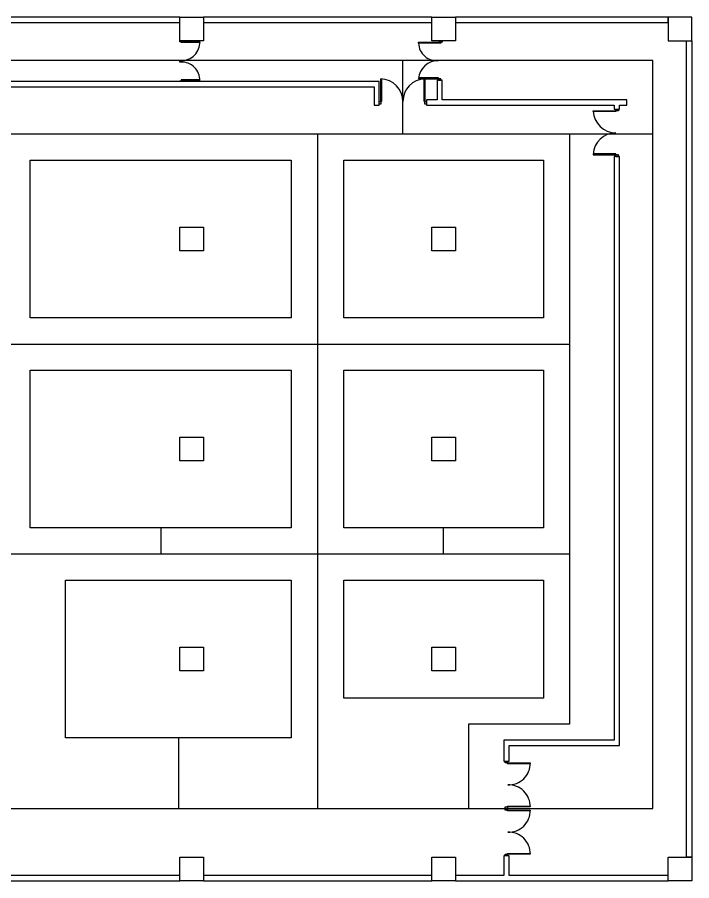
# Model space of a CAD drawing. Header units: centimetres. Extents: x -586 to 10005, y 2072 to 5664.
# Drawn here: x 7436 to 10005, y 2157 to 5447 of the extents above; entities that cross this region are included whole.
import ezdxf

# ---------------------------------------------------------------- set-up
doc = ezdxf.new("R2010")
doc.units = ezdxf.units.CM
doc.header["$MEASUREMENT"] = 0
for name, color, linetype in [('Coffee', 5, 'Continuous'), ('Doors', 4, 'Continuous'), ('Path', 3, 'Continuous'), ('Walls', 6, 'Continuous')]:
    doc.layers.add(name, color=color, linetype=linetype)

# ---------------------------------------------------------------- blocks, each defined once
blk = doc.blocks.new('A$C7880fce2')
at = {"layer": 'Path'}
for p, q in [((580.4, 2848.5), (580.5, 2570)), ((2459.5, 2570), (2459.4, 2849.5)), ((3412, 0), (3412, 2850)), ((3412, 2570), (580.5, 2570)), ((889.5, 2570), (889.5, 0)), ((2134.5, 2570), (2134.5, 0)), ((3094.5, 2570), (3094.5, 321.3)), ((889.5, 1770), (3094.5, 1770)), ((0, 1525), (889.5, 635.5)), ((1537, 1070), (1537, 970)), ((2614.5, 970), (2614.5, 1070)), ((889.5, 970), (3094.5, 970)), ((2709, 321.3), (2709, 0)), ((3094.5, 321.3), (2709, 321.3)), ((1604.5, 270), (1604.5, 0)), ((889.5, 0), (3412, 0))]:
    blk.add_line(p, q, dxfattribs=at)

msp = doc.modelspace()

# ---------------------------------------------------------------- linework, layer by layer
at = {"layer": 'Coffee'}
for points in [[(7484.5, 4902.2), (8479.5, 4902.2), (8479.5, 4302.2), (7484.5, 4302.2)], [(8679.5, 4902.2), (9439.5, 4902.2), (9439.5, 4302.2), (8679.5, 4302.2)], [(7484.5, 4102.2), (8479.5, 4102.2), (8479.5, 3502.2), (7484.5, 3502.2)], [(8679.5, 4102.2), (9439.5, 4102.2), (9439.5, 3502.2), (8679.5, 3502.2)], [(7619.5, 3302.2), (8479.5, 3302.2), (8479.5, 2702.2), (7619.5, 2702.2)], [(8679.5, 3302.2), (9439.5, 3302.2), (9439.5, 2853.4), (8679.5, 2853.4)]]:
    msp.add_lwpolyline(points, close=True, dxfattribs=at)
at = {"layer": 'Doors'}
for points in [[(8054.5, 5357.1), (8064.5, 5357.1), (8064.5, 5354.1), (8054.5, 5354.1), (8054.5, 5357.1)], [(8059.5, 5354.1), (8131.5, 5354.1), (8131.5, 5351.1), (8059.5, 5351.1)], [(8964.5, 5351.8), (9049.5, 5352.1), (9049.5, 5348.3), (8964.5, 5348.1)], [(9044.5, 5357.1), (9054.5, 5357.1), (9054.5, 5352.1), (9044.5, 5352.1)], [(8054.5, 5282.6), (8064.5, 5282.6), (8064.5, 5279.6), (8054.5, 5279.6), (8054.5, 5282.6)], [(8054.5, 5279.6), (8064.5, 5279.6), (8064.5, 5276.6), (8054.5, 5276.6), (8054.5, 5279.6)], [(8054.5, 5205.1), (8064.5, 5205.1), (8064.5, 5202.1), (8054.5, 5202.1), (8054.5, 5205.1)], [(8059.5, 5205.2), (8131.5, 5205.2), (8131.5, 5208.2), (8059.5, 5208.2)], [(8820.5, 5212.2), (8823.5, 5212.2), (8823.5, 5126.2), (8820.5, 5126.2)], [(8964.5, 5213.1), (9039.5, 5213.1), (9039.5, 5216.1), (8964.5, 5216.1)], [(8985.5, 5212.2), (8988.5, 5212.2), (8988.5, 5126.2), (8985.5, 5126.2)], [(9039.5, 5207.1), (9049.5, 5207.1), (9049.5, 5212.9), (9039.5, 5212.9)], [(8814.5, 5126.2), (8820.5, 5126.2), (8820.5, 5116.2), (8814.5, 5116.2)], [(8988.5, 5126.2), (8994.5, 5126.2), (8994.5, 5116.2), (8988.5, 5116.2)], [(9629.5, 5091.2), (9715.5, 5091.2), (9715.5, 5088.2), (9629.5, 5088.2)], [(9715.5, 5097.2), (9725.5, 5097.2), (9725.5, 5091.2), (9715.5, 5091.2)], [(9629.5, 4923.2), (9715.5, 4923.2), (9715.5, 4926.2), (9629.5, 4926.2)], [(9715.5, 4917.2), (9725.5, 4917.2), (9725.5, 4923.2), (9715.5, 4923.2)], [(9293.5, 2612.2), (9303.5, 2612.2), (9303.5, 2606.2), (9293.5, 2606.2)], [(9303.5, 2606.2), (9389.5, 2606.2), (9389.5, 2603.2), (9303.5, 2603.2)], [(9293.5, 2438.2), (9303.5, 2438.2), (9303.5, 2426.2), (9293.5, 2426.2)], [(9303.5, 2441.2), (9389.5, 2441.2), (9389.5, 2438.2), (9303.5, 2438.2)], [(9303.5, 2426.2), (9389.5, 2426.2), (9389.5, 2423.2), (9303.5, 2423.2)], [(9293.5, 2258.2), (9303.5, 2258.2), (9303.5, 2252.2), (9293.5, 2252.2)], [(9303.5, 2261.2), (9389.5, 2261.2), (9389.5, 2258.2), (9303.5, 2258.2)]]:
    msp.add_lwpolyline(points, close=True, dxfattribs=at)
for centre, radius, start, end in [((8061.5, 5352.6), 70, 268.3652, 1.2275), ((9032.4, 5349.7), 67.9, 181.2888, 276.0282), ((8061.5, 5206.7), 70, 358.7725, 91.6348), ((9039.5, 5206.9), 75.3, 90, 175.2281), ((8818.8, 5126.4), 85.7, 359.8062, 88.8457), ((8990.2, 5126.4), 85.7, 91.1543, 180.1938), ((9715.2, 5092.9), 85.8, 182.1862, 270.1937), ((9715.2, 4921.4), 85.8, 89.8063, 177.8138), ((9307, 2604.7), 82.6, 267.611, 1.0409), ((9307, 2439.7), 82.6, 358.9591, 92.389), ((9307, 2424.7), 82.6, 267.611, 1.0409), ((9307, 2259.7), 82.6, 358.9591, 92.389)]:
    msp.add_arc(centre, radius, start, end, dxfattribs=at)
at = {"layer": 'Path'}
msp.add_line((9857, 5282.1), (4789.5, 5282.1), dxfattribs=at)
at = {"layer": 'Walls'}
for points in [[(7184.5, 5447.1), (7184.5, 5427.1), (8054.5, 5427.1), (8054.5, 5447.1)], [(8144.5, 5357.2), (8054.5, 5357.2), (8054.5, 5447.2), (8144.5, 5447.2)], [(8144.5, 5447.1), (8144.5, 5427.1), (9014.5, 5427.1), (9014.5, 5447.1)], [(9104.5, 5357.2), (9014.5, 5357.2), (9014.5, 5447.2), (9104.5, 5447.2)], [(9104.5, 5447.2), (9104.5, 5427.2), (9914.5, 5427.2), (9914.5, 5447.2)], [(9914.5, 5357.2), (10004.5, 5357.2), (10004.5, 5447.2), (9914.5, 5447.2)], [(10004.5, 2247.2), (9984.5, 2247.2), (9984.5, 5357.2), (10004.5, 5357.2)], [(8814.5, 5112.2), (8814.5, 5202.2), (7174.5, 5202.1), (7174.5, 5182.1), (8794.5, 5182.2), (8794.5, 5112.2)], [(9709.5, 5097.2), (9729.5, 5097.2), (9729.5, 5112.2), (9757.5, 5112.2), (9757.5, 5132.2), (9054.5, 5132.2), (9054.5, 5207.2), (9034.5, 5207.2), (9034.5, 5132.2), (8994.5, 5132.2), (8994.5, 5112.2), (9709.5, 5112.2)], [(9309.5, 2672.2), (9729.5, 2672.2), (9729.5, 4917.2), (9709.5, 4917.2), (9709.5, 2692.2), (9289.5, 2692.2), (9289.5, 2612.2), (9309.5, 2612.2)], [(8054.5, 4647.2), (8144.5, 4647.2), (8144.5, 4557.1), (8054.5, 4557.1)], [(9014.5, 4647.1), (9104.5, 4647.1), (9104.5, 4557.1), (9014.5, 4557.1)], [(8144.5, 3757.2), (8054.5, 3757.2), (8054.5, 3847.2), (8144.5, 3847.2)], [(9104.5, 3757.2), (9014.5, 3757.2), (9014.5, 3847.2), (9104.5, 3847.2)], [(8144.5, 2957.2), (8054.5, 2957.2), (8054.5, 3047.2), (8144.5, 3047.2)], [(9104.5, 2957.2), (9014.5, 2957.2), (9014.5, 3047.2), (9104.5, 3047.2)], [(8144.5, 2157.2), (8054.5, 2157.2), (8054.5, 2247.2), (8144.5, 2247.2)], [(9104.5, 2157.2), (9014.5, 2157.2), (9014.5, 2247.2), (9104.5, 2247.2)], [(9104.5, 2157.2), (9914.5, 2157.2), (9914.5, 2177.2), (9309.5, 2177.2), (9309.5, 2252.2), (9289.5, 2252.2), (9289.5, 2177.2), (9104.5, 2177.2)], [(10004.5, 2157.2), (9914.5, 2157.2), (9914.5, 2247.2), (10004.5, 2247.2)], [(7184.5, 2157.2), (8054.5, 2157.2), (8054.5, 2177.2), (7184.5, 2177.2)], [(8144.5, 2157.2), (9014.5, 2157.2), (9014.5, 2177.2), (8144.5, 2177.2)]]:
    msp.add_lwpolyline(points, close=True, dxfattribs=at)

# ---------------------------------------------------------------- block references
at = {"layer": 'Path'}
msp.add_blockref('A$C7880fce2', (6445, 2432.2), dxfattribs=at)

doc.saveas('drawing.dxf')
